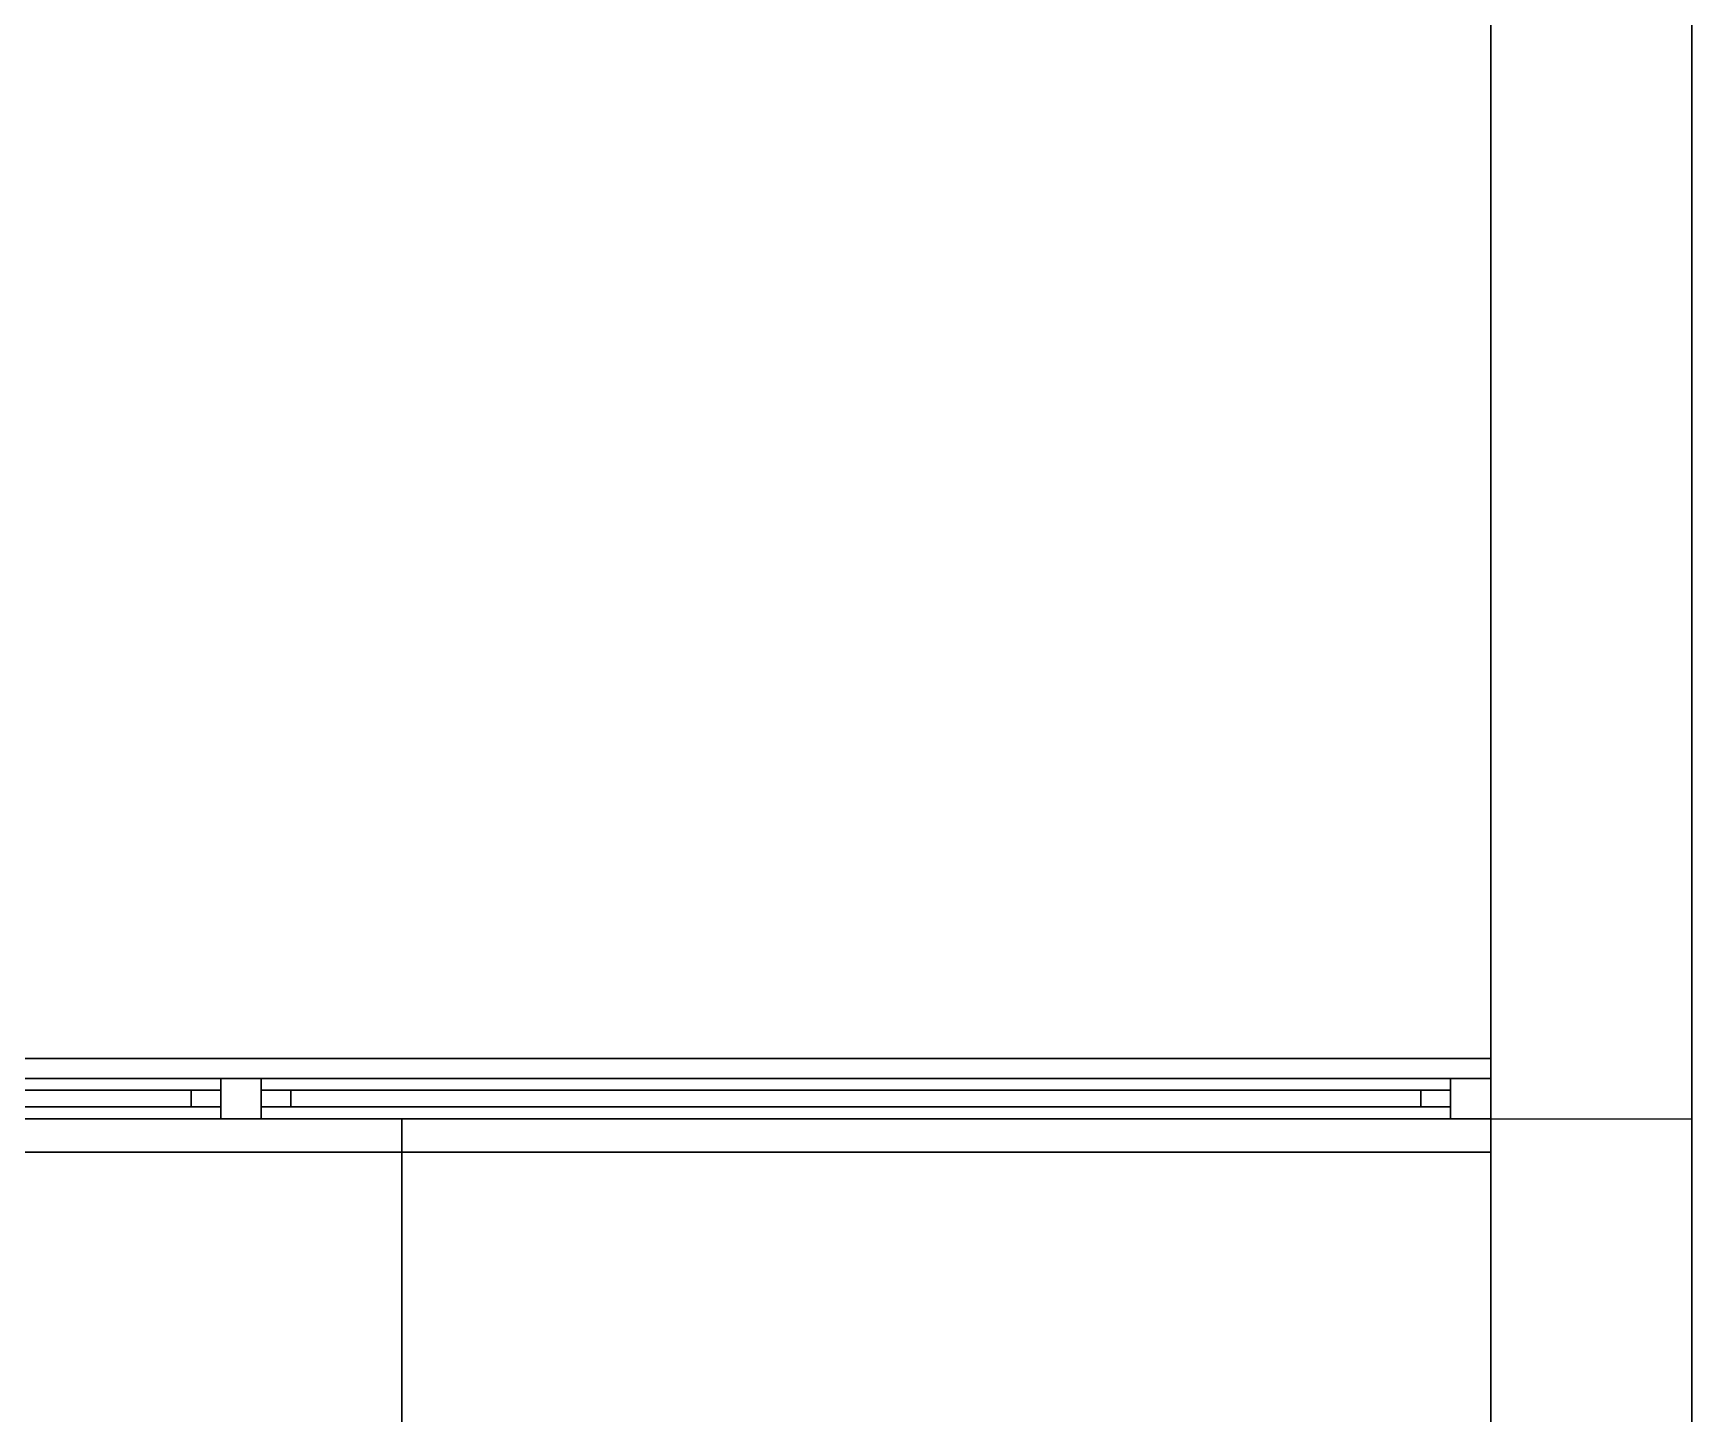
# Model space of a CAD drawing. Header units: millimetres. Extents: x -11 to 11, y -5.8 to 5.8.
# Drawn here: x 8.525 to 11, y -2.203 to -0.143 of the extents above; entities that cross this region are included whole.
import ezdxf

# ---------------------------------------------------------------- set-up
doc = ezdxf.new("R2010")
doc.units = ezdxf.units.MM
for name, color, linetype in [('copertura', 8, 'Continuous'), ('cordolo', 251, 'Continuous'), ('cromato', 251, 'Continuous'), ('frangivento', 7, 'Continuous'), ('parete', 254, 'Continuous'), ('pavimento', 7, 'Continuous'), ('pavimento_balcone', 254, 'Continuous'), ('pavimento_pt', 7, 'Continuous'), ('rolf', 254, 'Continuous'), ('solaio', 7, 'Continuous'), ('vetro', 249, 'Continuous')]:
    doc.layers.add(name, color=color, linetype=linetype)

msp = doc.modelspace()

# ---------------------------------------------------------------- linework, layer by layer
at = {"layer": 'copertura'}
for points in [[(10.7, 0.7375), (10.7, -4.2625), (10.7, -4.2625, 2.9), (10.7, 0.7375, 2.9)], [(10.7, 0.7375, 2.9), (10.7, -4.2625, 2.9), (10.7, -4.2625, 5.8), (10.7, 0.7375, 5.8)], [(11, -4.2625), (11, 0.7375), (11, 0.7375, 3.15), (11, -4.2625, 3.15)], [(11, -4.2625, 3.15), (11, 0.7375, 3.15), (11, 0.7375, 6.3), (11, -4.2625, 6.3)], [(0, -0.0125, 6.3), (0, -4.2625, 6.3), (11, -4.2625, 6.3), (11, -0.0125, 6.3)]]:
    msp.add_3dface(points, dxfattribs=at)
at = {"layer": 'cordolo'}
for points in [[(10.7, -1.7625), (10.7, -1.8125), (3.3, -1.8125), (3.3, -1.7625)], [(3.3, -1.7625, 0.05), (3.3, -1.8125, 0.05), (10.7, -1.8125, 0.05), (10.7, -1.7625, 0.05)], [(10.7, -1.7625, 0.05), (3.3, -1.7625, 0.05), (3.3, -1.7625), (10.7, -1.7625)], [(10.7, -1.8125), (10.7, -1.7625), (10.7, -1.7625, 0.05), (10.7, -1.8125, 0.05)], [(3.3, -1.8125), (10.7, -1.8125), (10.7, -1.8125, 0.05), (3.3, -1.8125, 0.05)]]:
    msp.add_3dface(points, dxfattribs=at)
at = {"layer": 'cromato'}
for points in [[(8.865, -1.7025), (8.865, -1.7625), (8.805, -1.7625), (8.805, -1.7025)], [(8.805, -1.7025, 2.7), (8.805, -1.7625, 2.7), (8.865, -1.7625, 2.7), (8.865, -1.7025, 2.7)], [(8.805, -1.7025), (8.805, -1.7625), (8.805, -1.7625, 2.7), (8.805, -1.7025, 2.7)], [(8.865, -1.7025, 2.7), (8.805, -1.7025, 2.7), (8.805, -1.7025), (8.865, -1.7025)], [(8.865, -1.7025, 3), (8.865, -1.7625, 3), (8.805, -1.7625, 3), (8.805, -1.7025, 3)], [(8.805, -1.7025, 5.7), (8.805, -1.7625, 5.7), (8.865, -1.7625, 5.7), (8.865, -1.7025, 5.7)], [(8.805, -1.7025, 3), (8.805, -1.7625, 3), (8.805, -1.7625, 5.7), (8.805, -1.7025, 5.7)], [(8.865, -1.7025, 5.7), (8.805, -1.7025, 5.7), (8.805, -1.7025, 3), (8.865, -1.7025, 3)], [(8.865, -1.7625), (8.865, -1.7025), (8.865, -1.7025, 2.7), (8.865, -1.7625, 2.7)], [(8.865, -1.7625, 3), (8.865, -1.7025, 3), (8.865, -1.7025, 5.7), (8.865, -1.7625, 5.7)], [(10.7, -1.7025), (10.7, -1.7625), (10.64, -1.7625), (10.64, -1.7025)], [(10.64, -1.7025, 2.7), (10.64, -1.7625, 2.7), (10.7, -1.7625, 2.7), (10.7, -1.7025, 2.7)], [(10.64, -1.7025), (10.64, -1.7625), (10.64, -1.7625, 2.7), (10.64, -1.7025, 2.7)], [(10.7, -1.7025, 2.7), (10.64, -1.7025, 2.7), (10.64, -1.7025), (10.7, -1.7025)], [(10.7, -1.7025, 3), (10.7, -1.7625, 3), (10.64, -1.7625, 3), (10.64, -1.7025, 3)], [(10.64, -1.7025, 5.7), (10.64, -1.7625, 5.7), (10.7, -1.7625, 5.7), (10.7, -1.7025, 5.7)], [(10.64, -1.7025, 3), (10.64, -1.7625, 3), (10.64, -1.7625, 5.7), (10.64, -1.7025, 5.7)], [(10.7, -1.7025, 5.7), (10.64, -1.7025, 5.7), (10.64, -1.7025, 3), (10.7, -1.7025, 3)], [(10.64, -1.7025), (10.64, -1.7625), (10.7, -1.7625), (10.7, -1.7025)], [(10.7, -1.7625), (10.7, -1.7025), (10.7, -1.7025, 2.7), (10.7, -1.7625, 2.7)], [(10.7, -1.7625, 3), (10.7, -1.7025, 3), (10.7, -1.7025, 5.7), (10.7, -1.7625, 5.7)], [(8.805, -1.7625), (8.865, -1.7625), (8.865, -1.7625, 2.7), (8.805, -1.7625, 2.7)], [(8.805, -1.7625, 3), (8.865, -1.7625, 3), (8.865, -1.7625, 5.7), (8.805, -1.7625, 5.7)], [(10.64, -1.7625), (10.7, -1.7625), (10.7, -1.7625, 2.7), (10.64, -1.7625, 2.7)], [(10.64, -1.7625, 3), (10.7, -1.7625, 3), (10.7, -1.7625, 5.7), (10.64, -1.7625, 5.7)]]:
    msp.add_3dface(points, dxfattribs=at)
at = {"layer": 'frangivento'}
for points in [[(7.03, -1.72, 3.2025), (7.03, -1.72, 3.27), (8.805, -1.72, 3.27), (8.805, -1.72, 3.2025)], [(7.03, -1.745, 3.27), (8.805, -1.745, 3.27), (8.805, -1.72, 3.27), (7.03, -1.72, 3.27)], [(8.805, -1.745, 3.2025), (7.03, -1.745, 3.2025), (7.03, -1.72, 3.2025), (8.805, -1.72, 3.2025)], [(7.03, -1.72, 3.405), (7.03, -1.72, 3.4725), (8.805, -1.72, 3.4725), (8.805, -1.72, 3.405)], [(7.03, -1.745, 3.4725), (8.805, -1.745, 3.4725), (8.805, -1.72, 3.4725), (7.03, -1.72, 3.4725)], [(8.805, -1.745, 3.405), (7.03, -1.745, 3.405), (7.03, -1.72, 3.405), (8.805, -1.72, 3.405)], [(7.03, -1.72, 3.6075), (7.03, -1.72, 3.675), (8.805, -1.72, 3.675), (8.805, -1.72, 3.6075)], [(7.03, -1.745, 3.675), (8.805, -1.745, 3.675), (8.805, -1.72, 3.675), (7.03, -1.72, 3.675)], [(8.805, -1.745, 3.6075), (7.03, -1.745, 3.6075), (7.03, -1.72, 3.6075), (8.805, -1.72, 3.6075)], [(7.03, -1.72, 3.81), (7.03, -1.72, 3.8775), (8.805, -1.72, 3.8775), (8.805, -1.72, 3.81)], [(7.03, -1.745, 3.8775), (8.805, -1.745, 3.8775), (8.805, -1.72, 3.8775), (7.03, -1.72, 3.8775)], [(8.805, -1.745, 3.81), (7.03, -1.745, 3.81), (7.03, -1.72, 3.81), (8.805, -1.72, 3.81)], [(7.03, -1.72, 4.0125), (7.03, -1.72, 4.08), (8.805, -1.72, 4.08), (8.805, -1.72, 4.0125)], [(7.03, -1.745, 4.08), (8.805, -1.745, 4.08), (8.805, -1.72, 4.08), (7.03, -1.72, 4.08)], [(8.805, -1.745, 4.0125), (7.03, -1.745, 4.0125), (7.03, -1.72, 4.0125), (8.805, -1.72, 4.0125)], [(7.03, -1.72, 4.215), (7.03, -1.72, 4.2825), (8.805, -1.72, 4.2825), (8.805, -1.72, 4.215)], [(7.03, -1.745, 4.2825), (8.805, -1.745, 4.2825), (8.805, -1.72, 4.2825), (7.03, -1.72, 4.2825)], [(8.805, -1.745, 4.215), (7.03, -1.745, 4.215), (7.03, -1.72, 4.215), (8.805, -1.72, 4.215)], [(7.03, -1.72, 4.4175), (7.03, -1.72, 4.485), (8.805, -1.72, 4.485), (8.805, -1.72, 4.4175)], [(7.03, -1.745, 4.485), (8.805, -1.745, 4.485), (8.805, -1.72, 4.485), (7.03, -1.72, 4.485)], [(8.805, -1.745, 4.4175), (7.03, -1.745, 4.4175), (7.03, -1.72, 4.4175), (8.805, -1.72, 4.4175)], [(7.03, -1.72, 4.62), (7.03, -1.72, 4.6875), (8.805, -1.72, 4.6875), (8.805, -1.72, 4.62)], [(7.03, -1.745, 4.6875), (8.805, -1.745, 4.6875), (8.805, -1.72, 4.6875), (7.03, -1.72, 4.6875)], [(8.805, -1.745, 4.62), (7.03, -1.745, 4.62), (7.03, -1.72, 4.62), (8.805, -1.72, 4.62)], [(7.03, -1.72, 4.8225), (7.03, -1.72, 4.89), (8.805, -1.72, 4.89), (8.805, -1.72, 4.8225)], [(7.03, -1.745, 4.89), (8.805, -1.745, 4.89), (8.805, -1.72, 4.89), (7.03, -1.72, 4.89)], [(8.805, -1.745, 4.8225), (7.03, -1.745, 4.8225), (7.03, -1.72, 4.8225), (8.805, -1.72, 4.8225)], [(7.03, -1.72, 5.025), (7.03, -1.72, 5.0925), (8.805, -1.72, 5.0925), (8.805, -1.72, 5.025)], [(7.03, -1.745, 5.0925), (8.805, -1.745, 5.0925), (8.805, -1.72, 5.0925), (7.03, -1.72, 5.0925)], [(8.805, -1.745, 5.025), (7.03, -1.745, 5.025), (7.03, -1.72, 5.025), (8.805, -1.72, 5.025)], [(7.03, -1.72, 5.2275), (7.03, -1.72, 5.295), (8.805, -1.72, 5.295), (8.805, -1.72, 5.2275)], [(7.03, -1.745, 5.295), (8.805, -1.745, 5.295), (8.805, -1.72, 5.295), (7.03, -1.72, 5.295)], [(8.805, -1.745, 5.2275), (7.03, -1.745, 5.2275), (7.03, -1.72, 5.2275), (8.805, -1.72, 5.2275)], [(7.03, -1.72, 5.43), (7.03, -1.72, 5.4975), (8.805, -1.72, 5.4975), (8.805, -1.72, 5.43)], [(7.03, -1.745, 5.4975), (8.805, -1.745, 5.4975), (8.805, -1.72, 5.4975), (7.03, -1.72, 5.4975)], [(8.805, -1.745, 5.43), (7.03, -1.745, 5.43), (7.03, -1.72, 5.43), (8.805, -1.72, 5.43)], [(7.03, -1.72, 5.6325), (7.03, -1.72, 5.7), (8.805, -1.72, 5.7), (8.805, -1.72, 5.6325)], [(7.03, -1.745, 5.7), (8.805, -1.745, 5.7), (8.805, -1.72, 5.7), (7.03, -1.72, 5.7)], [(8.805, -1.745, 5.6325), (7.03, -1.745, 5.6325), (7.03, -1.72, 5.6325), (8.805, -1.72, 5.6325)], [(8.7606, -1.72, 3), (8.7606, -1.72, 5.7), (8.805, -1.72, 5.7), (8.805, -1.72, 3)], [(8.7606, -1.745, 3), (8.7606, -1.745, 5.7), (8.7606, -1.72, 5.7), (8.7606, -1.72, 3)], [(8.7606, -1.745, 5.7), (8.805, -1.745, 5.7), (8.805, -1.72, 5.7), (8.7606, -1.72, 5.7)], [(8.805, -1.745, 3), (8.7606, -1.745, 3), (8.7606, -1.72, 3), (8.805, -1.72, 3)], [(8.7606, -1.745, 3), (8.7606, -1.745, 3), (8.7606, -1.72, 3)], [(8.805, -1.745, 3.27), (8.805, -1.745, 3.2025), (8.805, -1.72, 3.2025), (8.805, -1.72, 3.27)], [(8.805, -1.745, 3.4725), (8.805, -1.745, 3.405), (8.805, -1.72, 3.405), (8.805, -1.72, 3.4725)], [(8.805, -1.745, 3.675), (8.805, -1.745, 3.6075), (8.805, -1.72, 3.6075), (8.805, -1.72, 3.675)], [(8.805, -1.745, 3.8775), (8.805, -1.745, 3.81), (8.805, -1.72, 3.81), (8.805, -1.72, 3.8775)], [(8.805, -1.745, 4.08), (8.805, -1.745, 4.0125), (8.805, -1.72, 4.0125), (8.805, -1.72, 4.08)], [(8.805, -1.745, 4.2825), (8.805, -1.745, 4.215), (8.805, -1.72, 4.215), (8.805, -1.72, 4.2825)], [(8.805, -1.745, 4.485), (8.805, -1.745, 4.4175), (8.805, -1.72, 4.4175), (8.805, -1.72, 4.485)], [(8.805, -1.745, 4.6875), (8.805, -1.745, 4.62), (8.805, -1.72, 4.62), (8.805, -1.72, 4.6875)], [(8.805, -1.745, 4.89), (8.805, -1.745, 4.8225), (8.805, -1.72, 4.8225), (8.805, -1.72, 4.89)], [(8.805, -1.745, 5.0925), (8.805, -1.745, 5.025), (8.805, -1.72, 5.025), (8.805, -1.72, 5.0925)], [(8.805, -1.745, 5.295), (8.805, -1.745, 5.2275), (8.805, -1.72, 5.2275), (8.805, -1.72, 5.295)], [(8.805, -1.745, 5.4975), (8.805, -1.745, 5.43), (8.805, -1.72, 5.43), (8.805, -1.72, 5.4975)], [(8.805, -1.745, 5.7), (8.805, -1.745, 5.6325), (8.805, -1.72, 5.6325), (8.805, -1.72, 5.7)], [(8.805, -1.745, 5.7), (8.805, -1.745, 3), (8.805, -1.72, 3), (8.805, -1.72, 5.7)], [(8.865, -1.72, 0.2025), (8.865, -1.72, 0.27), (10.64, -1.72, 0.27), (10.64, -1.72, 0.2025)], [(8.865, -1.745, 0.2025), (8.865, -1.745, 0.27), (8.865, -1.72, 0.27), (8.865, -1.72, 0.2025)], [(8.865, -1.745, 0.27), (10.64, -1.745, 0.27), (10.64, -1.72, 0.27), (8.865, -1.72, 0.27)], [(10.64, -1.745, 0.2025), (8.865, -1.745, 0.2025), (8.865, -1.72, 0.2025), (10.64, -1.72, 0.2025)], [(8.865, -1.72, 0.405), (8.865, -1.72, 0.4725), (10.64, -1.72, 0.4725), (10.64, -1.72, 0.405)], [(8.865, -1.745, 0.405), (8.865, -1.745, 0.4725), (8.865, -1.72, 0.4725), (8.865, -1.72, 0.405)], [(8.865, -1.745, 0.4725), (10.64, -1.745, 0.4725), (10.64, -1.72, 0.4725), (8.865, -1.72, 0.4725)], [(10.64, -1.745, 0.405), (8.865, -1.745, 0.405), (8.865, -1.72, 0.405), (10.64, -1.72, 0.405)], [(8.865, -1.72, 0.6075), (8.865, -1.72, 0.675), (10.64, -1.72, 0.675), (10.64, -1.72, 0.6075)], [(8.865, -1.745, 0.6075), (8.865, -1.745, 0.675), (8.865, -1.72, 0.675), (8.865, -1.72, 0.6075)], [(8.865, -1.745, 0.675), (10.64, -1.745, 0.675), (10.64, -1.72, 0.675), (8.865, -1.72, 0.675)], [(10.64, -1.745, 0.6075), (8.865, -1.745, 0.6075), (8.865, -1.72, 0.6075), (10.64, -1.72, 0.6075)], [(8.865, -1.72, 0.81), (8.865, -1.72, 0.8775), (10.64, -1.72, 0.8775), (10.64, -1.72, 0.81)], [(8.865, -1.745, 0.81), (8.865, -1.745, 0.8775), (8.865, -1.72, 0.8775), (8.865, -1.72, 0.81)], [(8.865, -1.745, 0.8775), (10.64, -1.745, 0.8775), (10.64, -1.72, 0.8775), (8.865, -1.72, 0.8775)], [(10.64, -1.745, 0.81), (8.865, -1.745, 0.81), (8.865, -1.72, 0.81), (10.64, -1.72, 0.81)], [(8.865, -1.72, 1.0125), (8.865, -1.72, 1.08), (10.64, -1.72, 1.08), (10.64, -1.72, 1.0125)], [(8.865, -1.745, 1.0125), (8.865, -1.745, 1.08), (8.865, -1.72, 1.08), (8.865, -1.72, 1.0125)], [(8.865, -1.745, 1.08), (10.64, -1.745, 1.08), (10.64, -1.72, 1.08), (8.865, -1.72, 1.08)], [(10.64, -1.745, 1.0125), (8.865, -1.745, 1.0125), (8.865, -1.72, 1.0125), (10.64, -1.72, 1.0125)], [(8.865, -1.72, 1.215), (8.865, -1.72, 1.2825), (10.64, -1.72, 1.2825), (10.64, -1.72, 1.215)], [(8.865, -1.745, 1.215), (8.865, -1.745, 1.2825), (8.865, -1.72, 1.2825), (8.865, -1.72, 1.215)], [(8.865, -1.745, 1.2825), (10.64, -1.745, 1.2825), (10.64, -1.72, 1.2825), (8.865, -1.72, 1.2825)], [(10.64, -1.745, 1.215), (8.865, -1.745, 1.215), (8.865, -1.72, 1.215), (10.64, -1.72, 1.215)], [(8.865, -1.72, 1.4175), (8.865, -1.72, 1.485), (10.64, -1.72, 1.485), (10.64, -1.72, 1.4175)], [(8.865, -1.745, 1.4175), (8.865, -1.745, 1.485), (8.865, -1.72, 1.485), (8.865, -1.72, 1.4175)], [(8.865, -1.745, 1.485), (10.64, -1.745, 1.485), (10.64, -1.72, 1.485), (8.865, -1.72, 1.485)], [(10.64, -1.745, 1.4175), (8.865, -1.745, 1.4175), (8.865, -1.72, 1.4175), (10.64, -1.72, 1.4175)], [(8.865, -1.72, 1.62), (8.865, -1.72, 1.6875), (10.64, -1.72, 1.6875), (10.64, -1.72, 1.62)], [(8.865, -1.745, 1.62), (8.865, -1.745, 1.6875), (8.865, -1.72, 1.6875), (8.865, -1.72, 1.62)], [(8.865, -1.745, 1.6875), (10.64, -1.745, 1.6875), (10.64, -1.72, 1.6875), (8.865, -1.72, 1.6875)], [(10.64, -1.745, 1.62), (8.865, -1.745, 1.62), (8.865, -1.72, 1.62), (10.64, -1.72, 1.62)], [(8.865, -1.72, 1.8225), (8.865, -1.72, 1.89), (10.64, -1.72, 1.89), (10.64, -1.72, 1.8225)], [(8.865, -1.745, 1.8225), (8.865, -1.745, 1.89), (8.865, -1.72, 1.89), (8.865, -1.72, 1.8225)], [(8.865, -1.745, 1.89), (10.64, -1.745, 1.89), (10.64, -1.72, 1.89), (8.865, -1.72, 1.89)], [(10.64, -1.745, 1.8225), (8.865, -1.745, 1.8225), (8.865, -1.72, 1.8225), (10.64, -1.72, 1.8225)], [(8.865, -1.72, 2.025), (8.865, -1.72, 2.0925), (10.64, -1.72, 2.0925), (10.64, -1.72, 2.025)], [(8.865, -1.745, 2.025), (8.865, -1.745, 2.0925), (8.865, -1.72, 2.0925), (8.865, -1.72, 2.025)], [(8.865, -1.745, 2.0925), (10.64, -1.745, 2.0925), (10.64, -1.72, 2.0925), (8.865, -1.72, 2.0925)], [(10.64, -1.745, 2.025), (8.865, -1.745, 2.025), (8.865, -1.72, 2.025), (10.64, -1.72, 2.025)], [(8.865, -1.72, 2.2275), (8.865, -1.72, 2.295), (10.64, -1.72, 2.295), (10.64, -1.72, 2.2275)], [(8.865, -1.745, 2.2275), (8.865, -1.745, 2.295), (8.865, -1.72, 2.295), (8.865, -1.72, 2.2275)], [(8.865, -1.745, 2.295), (10.64, -1.745, 2.295), (10.64, -1.72, 2.295), (8.865, -1.72, 2.295)], [(10.64, -1.745, 2.2275), (8.865, -1.745, 2.2275), (8.865, -1.72, 2.2275), (10.64, -1.72, 2.2275)], [(8.865, -1.72, 2.43), (8.865, -1.72, 2.4975), (10.64, -1.72, 2.4975), (10.64, -1.72, 2.43)], [(8.865, -1.745, 2.43), (8.865, -1.745, 2.4975), (8.865, -1.72, 2.4975), (8.865, -1.72, 2.43)], [(8.865, -1.745, 2.4975), (10.64, -1.745, 2.4975), (10.64, -1.72, 2.4975), (8.865, -1.72, 2.4975)], [(10.64, -1.745, 2.43), (8.865, -1.745, 2.43), (8.865, -1.72, 2.43), (10.64, -1.72, 2.43)], [(8.865, -1.72, 2.6325), (8.865, -1.72, 2.7), (10.64, -1.72, 2.7), (10.64, -1.72, 2.6325)], [(8.865, -1.745, 2.6325), (8.865, -1.745, 2.7), (8.865, -1.72, 2.7), (8.865, -1.72, 2.6325)], [(8.865, -1.745, 2.7), (10.64, -1.745, 2.7), (10.64, -1.72, 2.7), (8.865, -1.72, 2.7)], [(10.64, -1.745, 2.6325), (8.865, -1.745, 2.6325), (8.865, -1.72, 2.6325), (10.64, -1.72, 2.6325)], [(8.865, -1.72), (8.865, -1.72, 2.7), (8.9094, -1.72, 2.7), (8.9094, -1.72)], [(8.865, -1.745), (8.865, -1.745, 2.7), (8.865, -1.72, 2.7), (8.865, -1.72)], [(8.865, -1.745, 2.7), (8.9094, -1.745, 2.7), (8.9094, -1.72, 2.7), (8.865, -1.72, 2.7)], [(8.9094, -1.745), (8.865, -1.745), (8.865, -1.72), (8.9094, -1.72)], [(8.865, -1.745), (8.865, -1.745), (8.865, -1.72)], [(8.9094, -1.745, 2.7), (8.9094, -1.745), (8.9094, -1.72), (8.9094, -1.72, 2.7)], [(10.5956, -1.72), (10.5956, -1.72, 2.7), (10.64, -1.72, 2.7), (10.64, -1.72)], [(10.5956, -1.745), (10.5956, -1.745, 2.7), (10.5956, -1.72, 2.7), (10.5956, -1.72)], [(10.5956, -1.745, 2.7), (10.64, -1.745, 2.7), (10.64, -1.72, 2.7), (10.5956, -1.72, 2.7)], [(10.64, -1.745), (10.5956, -1.745), (10.5956, -1.72), (10.64, -1.72)], [(10.5956, -1.745), (10.5956, -1.745), (10.5956, -1.72)], [(10.64, -1.745, 0.27), (10.64, -1.745, 0.2025), (10.64, -1.72, 0.2025), (10.64, -1.72, 0.27)], [(10.64, -1.745, 0.4725), (10.64, -1.745, 0.405), (10.64, -1.72, 0.405), (10.64, -1.72, 0.4725)], [(10.64, -1.745, 0.675), (10.64, -1.745, 0.6075), (10.64, -1.72, 0.6075), (10.64, -1.72, 0.675)], [(10.64, -1.745, 0.8775), (10.64, -1.745, 0.81), (10.64, -1.72, 0.81), (10.64, -1.72, 0.8775)], [(10.64, -1.745, 1.08), (10.64, -1.745, 1.0125), (10.64, -1.72, 1.0125), (10.64, -1.72, 1.08)], [(10.64, -1.745, 1.2825), (10.64, -1.745, 1.215), (10.64, -1.72, 1.215), (10.64, -1.72, 1.2825)], [(10.64, -1.745, 1.485), (10.64, -1.745, 1.4175), (10.64, -1.72, 1.4175), (10.64, -1.72, 1.485)], [(10.64, -1.745, 1.6875), (10.64, -1.745, 1.62), (10.64, -1.72, 1.62), (10.64, -1.72, 1.6875)], [(10.64, -1.745, 1.89), (10.64, -1.745, 1.8225), (10.64, -1.72, 1.8225), (10.64, -1.72, 1.89)], [(10.64, -1.745, 2.0925), (10.64, -1.745, 2.025), (10.64, -1.72, 2.025), (10.64, -1.72, 2.0925)], [(10.64, -1.745, 2.295), (10.64, -1.745, 2.2275), (10.64, -1.72, 2.2275), (10.64, -1.72, 2.295)], [(10.64, -1.745, 2.4975), (10.64, -1.745, 2.43), (10.64, -1.72, 2.43), (10.64, -1.72, 2.4975)], [(10.64, -1.745, 2.7), (10.64, -1.745, 2.6325), (10.64, -1.72, 2.6325), (10.64, -1.72, 2.7)], [(10.64, -1.745, 2.7), (10.64, -1.745), (10.64, -1.72), (10.64, -1.72, 2.7)], [(7.03, -1.745, 3.2025), (7.03, -1.745, 3.27), (8.805, -1.745, 3.27), (8.805, -1.745, 3.2025)], [(7.03, -1.745, 3.405), (7.03, -1.745, 3.4725), (8.805, -1.745, 3.4725), (8.805, -1.745, 3.405)], [(7.03, -1.745, 3.6075), (7.03, -1.745, 3.675), (8.805, -1.745, 3.675), (8.805, -1.745, 3.6075)], [(7.03, -1.745, 3.81), (7.03, -1.745, 3.8775), (8.805, -1.745, 3.8775), (8.805, -1.745, 3.81)], [(7.03, -1.745, 4.0125), (7.03, -1.745, 4.08), (8.805, -1.745, 4.08), (8.805, -1.745, 4.0125)], [(7.03, -1.745, 4.215), (7.03, -1.745, 4.2825), (8.805, -1.745, 4.2825), (8.805, -1.745, 4.215)], [(7.03, -1.745, 4.4175), (7.03, -1.745, 4.485), (8.805, -1.745, 4.485), (8.805, -1.745, 4.4175)], [(7.03, -1.745, 4.62), (7.03, -1.745, 4.6875), (8.805, -1.745, 4.6875), (8.805, -1.745, 4.62)], [(7.03, -1.745, 4.8225), (7.03, -1.745, 4.89), (8.805, -1.745, 4.89), (8.805, -1.745, 4.8225)], [(7.03, -1.745, 5.025), (7.03, -1.745, 5.0925), (8.805, -1.745, 5.0925), (8.805, -1.745, 5.025)], [(7.03, -1.745, 5.2275), (7.03, -1.745, 5.295), (8.805, -1.745, 5.295), (8.805, -1.745, 5.2275)], [(7.03, -1.745, 5.43), (7.03, -1.745, 5.4975), (8.805, -1.745, 5.4975), (8.805, -1.745, 5.43)], [(7.03, -1.745, 5.6325), (7.03, -1.745, 5.7), (8.805, -1.745, 5.7), (8.805, -1.745, 5.6325)], [(8.7606, -1.745, 3), (8.7606, -1.745, 5.7), (8.805, -1.745, 5.7), (8.805, -1.745, 3)], [(8.865, -1.745, 0.2025), (8.865, -1.745, 0.27), (10.64, -1.745, 0.27), (10.64, -1.745, 0.2025)], [(8.865, -1.745, 0.405), (8.865, -1.745, 0.4725), (10.64, -1.745, 0.4725), (10.64, -1.745, 0.405)], [(8.865, -1.745, 0.6075), (8.865, -1.745, 0.675), (10.64, -1.745, 0.675), (10.64, -1.745, 0.6075)], [(8.865, -1.745, 0.81), (8.865, -1.745, 0.8775), (10.64, -1.745, 0.8775), (10.64, -1.745, 0.81)], [(8.865, -1.745, 1.0125), (8.865, -1.745, 1.08), (10.64, -1.745, 1.08), (10.64, -1.745, 1.0125)], [(8.865, -1.745, 1.215), (8.865, -1.745, 1.2825), (10.64, -1.745, 1.2825), (10.64, -1.745, 1.215)], [(8.865, -1.745, 1.4175), (8.865, -1.745, 1.485), (10.64, -1.745, 1.485), (10.64, -1.745, 1.4175)], [(8.865, -1.745, 1.62), (8.865, -1.745, 1.6875), (10.64, -1.745, 1.6875), (10.64, -1.745, 1.62)], [(8.865, -1.745, 1.8225), (8.865, -1.745, 1.89), (10.64, -1.745, 1.89), (10.64, -1.745, 1.8225)], [(8.865, -1.745, 2.025), (8.865, -1.745, 2.0925), (10.64, -1.745, 2.0925), (10.64, -1.745, 2.025)], [(8.865, -1.745, 2.2275), (8.865, -1.745, 2.295), (10.64, -1.745, 2.295), (10.64, -1.745, 2.2275)], [(8.865, -1.745, 2.43), (8.865, -1.745, 2.4975), (10.64, -1.745, 2.4975), (10.64, -1.745, 2.43)], [(8.865, -1.745, 2.6325), (8.865, -1.745, 2.7), (10.64, -1.745, 2.7), (10.64, -1.745, 2.6325)], [(8.865, -1.745), (8.865, -1.745, 2.7), (8.9094, -1.745, 2.7), (8.9094, -1.745)], [(10.5956, -1.745), (10.5956, -1.745, 2.7), (10.64, -1.745, 2.7), (10.64, -1.745)]]:
    msp.add_3dface(points, dxfattribs=at)
at = {"layer": 'parete'}
for points in [[(10.7, 0.7375, 2.85), (10.7, 0.7375), (10.7, -1.7625), (10.7, -1.7625, 2.85)], [(10.7, 0.7375, 5.7), (10.7, 0.7375, 2.85), (10.7, -1.7625, 2.85), (10.7, -1.7625, 5.7)]]:
    msp.add_3dface(points, dxfattribs=at)
at = {"layer": 'pavimento'}
for points in [[(7, 0.7375), (7, -1.7625), (10.7, -1.7625), (10.7, 0.7375)], [(7, 0.7375, 3), (7, -1.7625, 3), (10.7, -1.7625, 3), (10.7, 0.7375, 3)]]:
    msp.add_3dface(points, dxfattribs=at)
at = {"layer": 'pavimento_balcone'}
msp.add_3dface([(3.3, -1.7625, 3), (3.3, -4.2625, 3), (10.7, -4.2625, 3), (10.7, -1.7625, 3)], dxfattribs=at)
at = {"layer": 'pavimento_pt'}
for points in [[(9.075, -3.0125), (7.15, -3.0125), (7.15, -1.7625), (9.075, -1.7625)], [(11, -3.0125), (9.075, -3.0125), (9.075, -1.7625), (11, -1.7625)]]:
    msp.add_3dface(points, dxfattribs=at)
at = {"layer": 'rolf'}
for points in [[(10.7, 0.7375, 2.7), (10.7, -1.7625, 2.7), (7, -1.7625, 2.7), (7, 0.7375, 2.7)], [(0, -0.0125, 5.8), (0, -4.2625, 5.8), (10.7, -4.2625, 5.8), (10.7, -0.0125, 5.8)], [(10.7, -1.7625, 2.7), (10.7, -3.0125, 2.7), (7.15, -3.0125, 2.7), (7.15, -1.7625, 2.7)]]:
    msp.add_3dface(points, dxfattribs=at)
at = {"layer": 'solaio'}
for points in [[(10.7, -1.7625, 2.7), (10.7, 0.7375, 2.7), (10.7, 0.7375, 2.85), (10.7, -1.7625, 2.85)], [(10.7, -1.7625, 2.85), (10.7, 0.7375, 2.85), (10.7, 0.7375, 3), (10.7, -1.7625, 3)], [(7, -1.7625, 2.7), (10.7, -1.7625, 2.7), (10.7, -1.7625, 2.85), (7, -1.7625, 2.85)], [(7, -1.7625, 2.85), (10.7, -1.7625, 2.85), (10.7, -1.7625, 3), (7, -1.7625, 3)]]:
    msp.add_3dface(points, dxfattribs=at)
at = {"layer": 'vetro'}
for points in [[(10.7, -1.6725), (10.7, -1.7025), (3.3, -1.7025), (3.3, -1.6725)], [(3.3, -1.6725, 2.7), (3.3, -1.7025, 2.7), (10.7, -1.7025, 2.7), (10.7, -1.6725, 2.7)], [(10.7, -1.6725, 2.7), (3.3, -1.6725, 2.7), (3.3, -1.6725), (10.7, -1.6725)], [(10.7, -1.6725, 3), (10.7, -1.7025, 3), (3.3, -1.7025, 3), (3.3, -1.6725, 3)], [(3.3, -1.6725, 5.7), (3.3, -1.7025, 5.7), (10.7, -1.7025, 5.7), (10.7, -1.6725, 5.7)], [(10.7, -1.6725, 5.7), (3.3, -1.6725, 5.7), (3.3, -1.6725, 3), (10.7, -1.6725, 3)], [(10.7, -1.7025), (10.7, -1.6725), (10.7, -1.6725, 2.7), (10.7, -1.7025, 2.7)], [(10.7, -1.7025, 3), (10.7, -1.6725, 3), (10.7, -1.6725, 5.7), (10.7, -1.7025, 5.7)], [(3.3, -1.7025), (10.7, -1.7025), (10.7, -1.7025, 2.7), (3.3, -1.7025, 2.7)], [(3.3, -1.7025, 3), (10.7, -1.7025, 3), (10.7, -1.7025, 5.7), (3.3, -1.7025, 5.7)]]:
    msp.add_3dface(points, dxfattribs=at)

doc.saveas('drawing.dxf')
